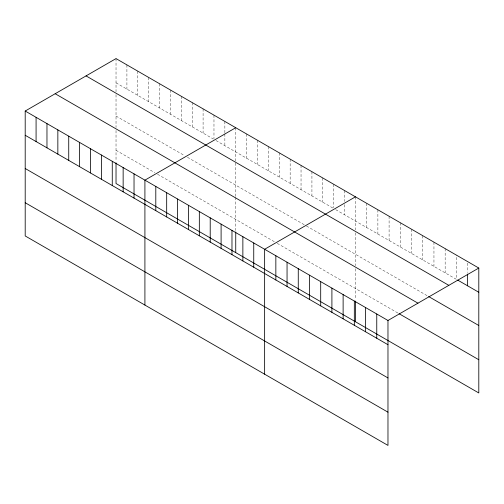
<?xml version="1.0" encoding="UTF-8"?>
<svg xmlns="http://www.w3.org/2000/svg" width="504" height="504" viewBox="0 0 504 504"><rect width="100%" height="100%" fill="white"/><g stroke="black" fill="none" stroke-linecap="round" stroke-linejoin="round"><path stroke-width="0.38" stroke-dasharray="2.52 1.89" d="M116.027 82.832L213.299 138.991M216.014 140.559L333.012 208.108M335.733 209.677L456.372 279.329L456.372 255.093M116.027 116.059L184.729 155.723M187.45 157.292L305.802 225.622M306.482 226.019L428.009 296.182M116.027 150.293L154.797 172.677M157.519 174.245L274.516 241.794M277.238 243.363L398.33 313.28M467.586 263.132L467.586 272.513M445.158 248.623L445.158 272.853M433.95 242.147L433.95 266.383M422.736 235.677L422.736 259.906M411.522 229.2L411.522 253.436M400.308 222.724L400.308 246.96M389.094 216.254L389.094 240.484M377.88 209.777L377.88 234.013M366.673 203.307L366.673 227.537M355.459 196.831L355.459 229.925M355.459 232.879L355.459 265.702M355.459 268.745L355.459 299.603M344.572 190.55L344.572 201.493M344.572 204.618L344.572 214.78M333.692 184.262L333.692 207.717M322.806 177.981L322.806 202.217M311.926 171.7L311.926 195.93M301.039 165.413L301.039 189.649M290.159 159.132L290.159 183.368M279.273 152.851L279.273 177.08M268.393 146.563L268.393 170.799M257.506 140.282L257.506 164.512M246.626 134.001L246.626 158.231M235.74 127.714L235.74 161.545M235.74 163.025L235.74 196.585M235.74 197.347L235.74 230.486M224.86 121.433L224.86 133.157M224.86 133.938L224.86 145.662M213.973 115.151L213.973 138.6M203.093 108.864L203.093 133.1M192.213 102.583L192.213 126.813M181.327 96.296L181.327 120.532M170.447 90.014L170.447 114.251M159.56 83.733L159.56 107.963M148.68 77.446L148.68 101.682M137.794 71.165L137.794 95.401M126.913 64.884L126.913 89.113M116.027 58.596L116.027 91.69M116.027 94.645L116.027 127.468M116.027 130.511L116.027 161.368"/><path stroke-width="0.76" d="M25.2 111.037L387.973 320.481L387.973 445.404L25.2 235.954L25.2 111.037L116.027 58.596L478.8 268.046L478.8 392.962L116.027 183.519L116.027 162.842M235.74 127.714L144.913 180.155L144.913 305.071M355.459 196.831L264.632 249.272L264.632 374.189M387.973 320.481L478.8 268.046M457.695 280.092L478.8 292.276M86.052 75.902L448.825 285.346M428.671 296.56L478.8 325.502M55.175 93.731L417.948 303.175M398.992 313.658L478.8 359.736M25.2 135.267L387.973 344.717M25.2 168.5L387.973 377.943M25.2 202.728L387.973 412.178M467.586 274.075L467.586 285.799M376.759 314.011L376.759 338.241M365.545 307.534L365.545 331.771M355.459 301.077L355.459 321.754M354.331 301.058L354.331 325.294M343.123 294.588L343.123 318.818M331.909 288.112L331.909 312.348M320.695 281.642L320.695 305.871M309.481 275.165L309.481 299.401M298.267 268.695L298.267 292.925M287.053 262.219L287.053 286.448M275.846 255.742L275.846 279.978M253.745 242.985L253.745 267.221M242.865 236.704L242.865 260.94M235.74 231.96L235.74 252.636M231.979 230.423L231.979 254.652M221.099 224.135L221.099 248.371M210.212 217.854L210.212 242.09M199.332 211.573L199.332 235.803M188.446 205.286L188.446 229.522M177.566 199.004L177.566 223.234M166.679 192.723L166.679 216.953M155.799 186.436L155.799 210.672M134.032 173.874L134.032 198.103M123.146 167.586L123.146 191.822M112.266 161.305L112.266 185.535M101.38 155.018L101.38 179.254M90.499 148.737L90.499 172.973M79.613 142.456L79.613 166.685M68.733 136.168L68.733 160.404M57.847 129.887L57.847 154.123M46.966 123.606L46.966 147.836M36.08 117.319L36.08 141.555"/></g></svg>
